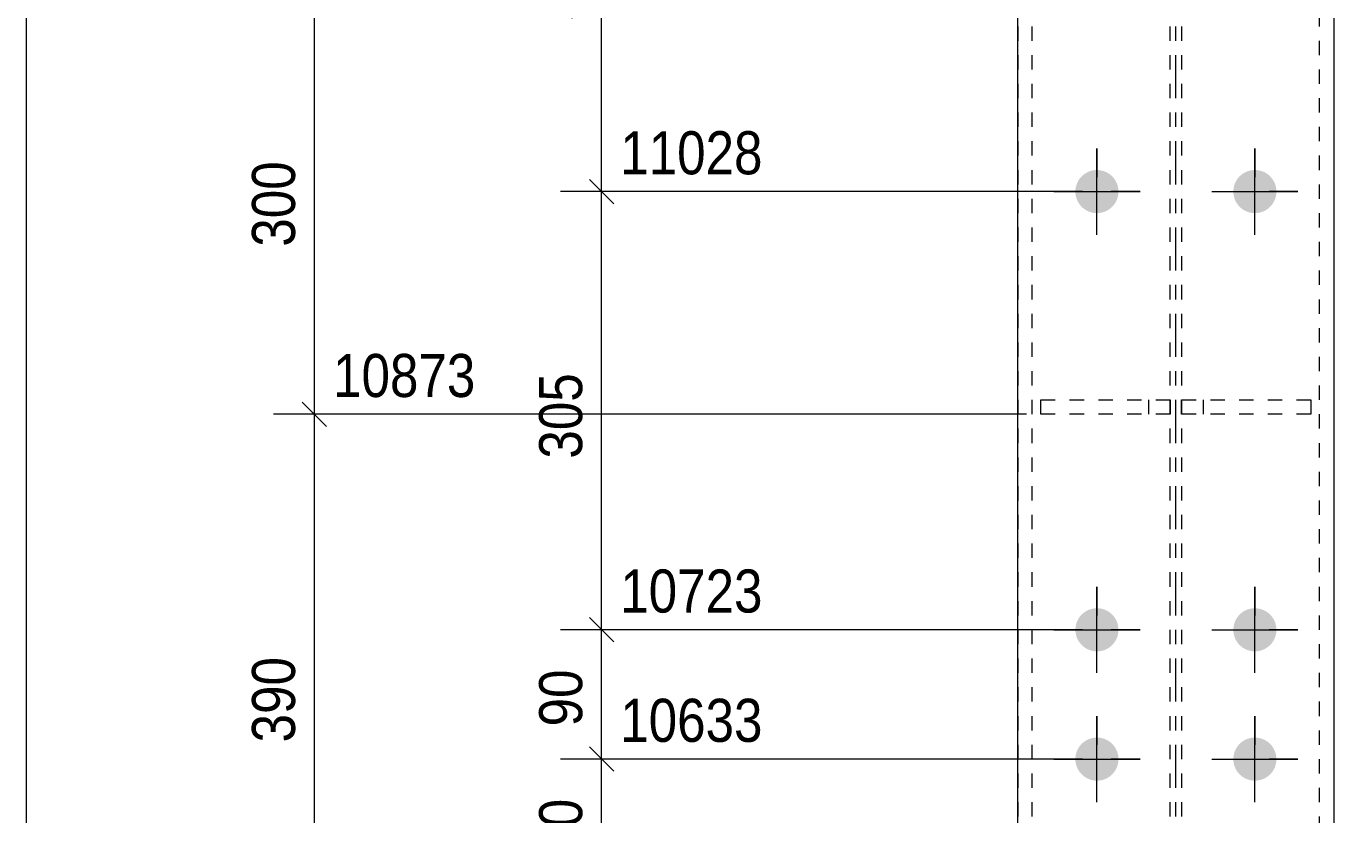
# Model space of a CAD drawing. Header units: millimetres. Extents: x 2 to 579, y 1 to 405.
# Drawn here: x 5 to 96.1, y 241.8 to 296.7 of the extents above; entities that cross this region are included whole.
import ezdxf

# ---------------------------------------------------------------- set-up
doc = ezdxf.new("R2010")
doc.units = ezdxf.units.MM
for name, pattern in [('XKITLINE00', [0]), ('XKITLINE01', [4, 1, -1, 1, -1]), ('XKITLINE03', [6, 3, -1, 1, -1])]:
    doc.linetypes.add(name, pattern=pattern)
for name, color, linetype, lineweight in [('Bolt', 3, 'Continuous', 0), ('Dimensions', 7, 'Continuous', 0), ('DrawingSheet', 5, 'Continuous', 0), ('Part', 2, 'Continuous', 0)]:
    doc.layers.add(name, color=color, linetype=linetype, lineweight=lineweight)
doc.styles.add('ARIAL', font='ARIAL.TTF')

# ---------------------------------------------------------------- blocks, each defined once
blk = doc.blocks.new('*A26')
at = {"layer": 'Bolt'}
for points in [[(78.078, 285.219), (78.079, 285.256), (78.081, 285.293), (78.084, 285.329), (78.089, 285.366), (78.093, 285.402), (78.099, 285.439), (78.106, 285.475), (78.114, 285.511), (78.122, 285.547), (78.132, 285.582), (78.142, 285.618), (78.153, 285.653), (78.165, 285.688), (78.178, 285.722), (78.191, 285.756), (78.206, 285.79), (78.221, 285.824), (78.237, 285.857), (78.254, 285.889), (78.272, 285.922), (78.291, 285.954), (78.31, 285.985), (78.33, 286.016), (78.351, 286.046), (78.372, 286.076), (78.395, 286.105), (78.418, 286.134), (78.441, 286.162), (78.466, 286.19), (78.491, 286.217), (78.517, 286.243), (78.543, 286.269), (78.57, 286.294), (78.597, 286.318), (78.626, 286.342), (78.654, 286.365), (78.684, 286.387), (78.714, 286.409), (78.744, 286.43), (78.775, 286.45), (78.806, 286.469), (78.838, 286.487), (78.87, 286.505), (78.903, 286.522), (78.936, 286.538), (78.969, 286.554), (79.003, 286.568), (79.037, 286.582), (79.072, 286.595), (79.107, 286.607), (79.142, 286.618), (79.177, 286.628), (79.213, 286.637), (79.249, 286.646), (79.285, 286.654), (79.321, 286.66), (79.357, 286.666), (79.394, 286.671), (79.43, 286.675), (79.467, 286.678), (79.504, 286.681), (79.54, 286.682), (79.577, 286.682), (79.614, 286.682), (79.651, 286.681), (79.688, 286.678), (79.724, 286.675), (79.761, 286.671), (79.797, 286.666), (79.834, 286.66), (79.87, 286.654), (79.906, 286.646), (79.942, 286.637), (79.977, 286.628), (80.013, 286.618), (80.048, 286.607), (80.083, 286.595), (80.117, 286.582), (80.151, 286.568), (80.185, 286.554), (80.219, 286.538), (80.252, 286.522), (80.284, 286.505), (80.317, 286.487), (80.348, 286.469), (80.38, 286.45), (80.411, 286.43), (80.441, 286.409), (80.471, 286.387), (80.5, 286.365), (80.529, 286.342), (80.557, 286.318), (80.585, 286.294), (80.612, 286.269), (80.638, 286.243), (80.664, 286.217), (80.689, 286.19), (80.713, 286.162), (80.737, 286.134), (80.76, 286.105), (80.782, 286.076), (80.804, 286.046), (80.824, 286.016), (80.845, 285.985), (80.864, 285.954), (80.882, 285.922), (80.9, 285.889), (80.917, 285.857), (80.933, 285.824), (80.949, 285.79), (80.963, 285.756), (80.977, 285.722), (80.99, 285.688), (81.002, 285.653), (81.013, 285.618), (81.023, 285.582), (81.032, 285.547), (81.041, 285.511), (81.048, 285.475), (81.055, 285.439), (81.061, 285.402), (81.066, 285.366), (81.07, 285.329), (81.073, 285.293), (81.075, 285.256), (81.077, 285.219), (81.077, 285.182), (81.077, 285.146), (81.075, 285.109), (81.073, 285.072), (81.07, 285.035), (81.066, 284.999), (81.061, 284.962), (81.055, 284.926), (81.048, 284.89), (81.041, 284.854), (81.032, 284.818), (81.023, 284.782), (81.013, 284.747), (81.002, 284.712), (80.99, 284.677), (80.977, 284.643), (80.963, 284.608), (80.949, 284.575), (80.933, 284.541), (80.917, 284.508), (80.9, 284.475), (80.882, 284.443), (80.864, 284.411), (80.845, 284.38), (80.824, 284.349), (80.804, 284.319), (80.782, 284.289), (80.76, 284.26), (80.737, 284.231), (80.713, 284.203), (80.689, 284.175), (80.664, 284.148), (80.638, 284.122), (80.612, 284.096), (80.585, 284.071), (80.557, 284.047), (80.529, 284.023), (80.5, 284), (80.471, 283.978), (80.441, 283.956), (80.411, 283.935), (80.38, 283.915), (80.348, 283.896), (80.317, 283.877), (80.284, 283.859), (80.252, 283.843), (80.219, 283.826), (80.185, 283.811), (80.151, 283.797), (80.117, 283.783), (80.083, 283.77), (80.048, 283.758), (80.013, 283.747), (79.977, 283.737), (79.942, 283.727), (79.906, 283.719), (79.87, 283.711), (79.834, 283.704), (79.797, 283.699), (79.761, 283.694), (79.724, 283.69), (79.688, 283.686), (79.651, 283.684), (79.614, 283.683), (79.577, 283.682), (79.54, 283.683), (79.504, 283.684), (79.467, 283.686), (79.43, 283.69), (79.394, 283.694), (79.357, 283.699), (79.321, 283.704), (79.285, 283.711), (79.249, 283.719), (79.213, 283.727), (79.177, 283.737), (79.142, 283.747), (79.107, 283.758), (79.072, 283.77), (79.037, 283.783), (79.003, 283.797), (78.969, 283.811), (78.936, 283.826), (78.903, 283.843), (78.87, 283.859), (78.838, 283.877), (78.806, 283.896), (78.775, 283.915), (78.744, 283.935), (78.714, 283.956), (78.684, 283.978), (78.654, 284), (78.626, 284.023), (78.597, 284.047), (78.57, 284.071), (78.543, 284.096), (78.517, 284.122), (78.491, 284.148), (78.466, 284.175), (78.441, 284.203), (78.418, 284.231), (78.395, 284.26), (78.372, 284.289), (78.351, 284.319), (78.33, 284.349), (78.31, 284.38), (78.291, 284.411), (78.272, 284.443), (78.254, 284.475), (78.237, 284.508), (78.221, 284.541), (78.206, 284.575), (78.191, 284.608), (78.178, 284.643), (78.165, 284.677), (78.153, 284.712), (78.142, 284.747), (78.132, 284.782), (78.122, 284.818), (78.114, 284.854), (78.106, 284.89), (78.099, 284.926), (78.093, 284.962), (78.089, 284.999), (78.084, 285.035), (78.081, 285.072), (78.079, 285.109), (78.078, 285.146), (78.077, 285.182)], [(89.078, 285.219), (89.079, 285.256), (89.081, 285.293), (89.084, 285.329), (89.089, 285.366), (89.093, 285.402), (89.099, 285.439), (89.106, 285.475), (89.114, 285.511), (89.122, 285.547), (89.132, 285.582), (89.142, 285.618), (89.153, 285.653), (89.165, 285.688), (89.178, 285.722), (89.191, 285.756), (89.206, 285.79), (89.221, 285.824), (89.237, 285.857), (89.254, 285.889), (89.272, 285.922), (89.291, 285.954), (89.31, 285.985), (89.33, 286.016), (89.351, 286.046), (89.372, 286.076), (89.395, 286.105), (89.418, 286.134), (89.441, 286.162), (89.466, 286.19), (89.491, 286.217), (89.517, 286.243), (89.543, 286.269), (89.57, 286.294), (89.597, 286.318), (89.626, 286.342), (89.654, 286.365), (89.684, 286.387), (89.714, 286.409), (89.744, 286.43), (89.775, 286.45), (89.806, 286.469), (89.838, 286.487), (89.87, 286.505), (89.903, 286.522), (89.936, 286.538), (89.969, 286.554), (90.003, 286.568), (90.037, 286.582), (90.072, 286.595), (90.107, 286.607), (90.142, 286.618), (90.177, 286.628), (90.213, 286.637), (90.249, 286.646), (90.285, 286.654), (90.321, 286.66), (90.357, 286.666), (90.394, 286.671), (90.43, 286.675), (90.467, 286.678), (90.504, 286.681), (90.54, 286.682), (90.577, 286.682), (90.614, 286.682), (90.651, 286.681), (90.688, 286.678), (90.724, 286.675), (90.761, 286.671), (90.797, 286.666), (90.834, 286.66), (90.87, 286.654), (90.906, 286.646), (90.942, 286.637), (90.977, 286.628), (91.013, 286.618), (91.048, 286.607), (91.083, 286.595), (91.117, 286.582), (91.151, 286.568), (91.185, 286.554), (91.219, 286.538), (91.252, 286.522), (91.284, 286.505), (91.317, 286.487), (91.348, 286.469), (91.38, 286.45), (91.411, 286.43), (91.441, 286.409), (91.471, 286.387), (91.5, 286.365), (91.529, 286.342), (91.557, 286.318), (91.585, 286.294), (91.612, 286.269), (91.638, 286.243), (91.664, 286.217), (91.689, 286.19), (91.713, 286.162), (91.737, 286.134), (91.76, 286.105), (91.782, 286.076), (91.804, 286.046), (91.824, 286.016), (91.845, 285.985), (91.864, 285.954), (91.882, 285.922), (91.9, 285.889), (91.917, 285.857), (91.933, 285.824), (91.949, 285.79), (91.963, 285.756), (91.977, 285.722), (91.99, 285.688), (92.002, 285.653), (92.013, 285.618), (92.023, 285.582), (92.032, 285.547), (92.041, 285.511), (92.048, 285.475), (92.055, 285.439), (92.061, 285.402), (92.066, 285.366), (92.07, 285.329), (92.073, 285.293), (92.075, 285.256), (92.077, 285.219), (92.077, 285.182), (92.077, 285.146), (92.075, 285.109), (92.073, 285.072), (92.07, 285.035), (92.066, 284.999), (92.061, 284.962), (92.055, 284.926), (92.048, 284.89), (92.041, 284.854), (92.032, 284.818), (92.023, 284.782), (92.013, 284.747), (92.002, 284.712), (91.99, 284.677), (91.977, 284.643), (91.963, 284.608), (91.949, 284.575), (91.933, 284.541), (91.917, 284.508), (91.9, 284.475), (91.882, 284.443), (91.864, 284.411), (91.845, 284.38), (91.824, 284.349), (91.804, 284.319), (91.782, 284.289), (91.76, 284.26), (91.737, 284.231), (91.713, 284.203), (91.689, 284.175), (91.664, 284.148), (91.638, 284.122), (91.612, 284.096), (91.585, 284.071), (91.557, 284.047), (91.529, 284.023), (91.5, 284), (91.471, 283.978), (91.441, 283.956), (91.411, 283.935), (91.38, 283.915), (91.348, 283.896), (91.317, 283.877), (91.284, 283.859), (91.252, 283.843), (91.219, 283.826), (91.185, 283.811), (91.151, 283.797), (91.117, 283.783), (91.083, 283.77), (91.048, 283.758), (91.013, 283.747), (90.977, 283.737), (90.942, 283.727), (90.906, 283.719), (90.87, 283.711), (90.834, 283.704), (90.797, 283.699), (90.761, 283.694), (90.724, 283.69), (90.688, 283.686), (90.651, 283.684), (90.614, 283.683), (90.577, 283.682), (90.54, 283.683), (90.504, 283.684), (90.467, 283.686), (90.43, 283.69), (90.394, 283.694), (90.357, 283.699), (90.321, 283.704), (90.285, 283.711), (90.249, 283.719), (90.213, 283.727), (90.177, 283.737), (90.142, 283.747), (90.107, 283.758), (90.072, 283.77), (90.037, 283.783), (90.003, 283.797), (89.969, 283.811), (89.936, 283.826), (89.903, 283.843), (89.87, 283.859), (89.838, 283.877), (89.806, 283.896), (89.775, 283.915), (89.744, 283.935), (89.714, 283.956), (89.684, 283.978), (89.654, 284), (89.626, 284.023), (89.597, 284.047), (89.57, 284.071), (89.543, 284.096), (89.517, 284.122), (89.491, 284.148), (89.466, 284.175), (89.441, 284.203), (89.418, 284.231), (89.395, 284.26), (89.372, 284.289), (89.351, 284.319), (89.33, 284.349), (89.31, 284.38), (89.291, 284.411), (89.272, 284.443), (89.254, 284.475), (89.237, 284.508), (89.221, 284.541), (89.206, 284.575), (89.191, 284.608), (89.178, 284.643), (89.165, 284.677), (89.153, 284.712), (89.142, 284.747), (89.132, 284.782), (89.122, 284.818), (89.114, 284.854), (89.106, 284.89), (89.099, 284.926), (89.093, 284.962), (89.089, 284.999), (89.084, 285.035), (89.081, 285.072), (89.079, 285.109), (89.078, 285.146), (89.077, 285.182)], [(78.078, 254.719), (78.079, 254.756), (78.081, 254.793), (78.084, 254.829), (78.089, 254.866), (78.093, 254.902), (78.099, 254.939), (78.106, 254.975), (78.114, 255.011), (78.122, 255.047), (78.132, 255.082), (78.142, 255.118), (78.153, 255.153), (78.165, 255.188), (78.178, 255.222), (78.191, 255.256), (78.206, 255.29), (78.221, 255.324), (78.237, 255.357), (78.254, 255.389), (78.272, 255.422), (78.291, 255.454), (78.31, 255.485), (78.33, 255.516), (78.351, 255.546), (78.372, 255.576), (78.395, 255.605), (78.418, 255.634), (78.441, 255.662), (78.466, 255.69), (78.491, 255.717), (78.517, 255.743), (78.543, 255.769), (78.57, 255.794), (78.597, 255.818), (78.626, 255.842), (78.654, 255.865), (78.684, 255.887), (78.714, 255.909), (78.744, 255.93), (78.775, 255.95), (78.806, 255.969), (78.838, 255.987), (78.87, 256.005), (78.903, 256.022), (78.936, 256.038), (78.969, 256.054), (79.003, 256.068), (79.037, 256.082), (79.072, 256.095), (79.107, 256.107), (79.142, 256.118), (79.177, 256.128), (79.213, 256.137), (79.249, 256.146), (79.285, 256.154), (79.321, 256.16), (79.357, 256.166), (79.394, 256.171), (79.43, 256.175), (79.467, 256.178), (79.504, 256.181), (79.54, 256.182), (79.577, 256.182), (79.614, 256.182), (79.651, 256.181), (79.688, 256.178), (79.724, 256.175), (79.761, 256.171), (79.797, 256.166), (79.834, 256.16), (79.87, 256.154), (79.906, 256.146), (79.942, 256.137), (79.977, 256.128), (80.013, 256.118), (80.048, 256.107), (80.083, 256.095), (80.117, 256.082), (80.151, 256.068), (80.185, 256.054), (80.219, 256.038), (80.252, 256.022), (80.284, 256.005), (80.317, 255.987), (80.348, 255.969), (80.38, 255.95), (80.411, 255.93), (80.441, 255.909), (80.471, 255.887), (80.5, 255.865), (80.529, 255.842), (80.557, 255.818), (80.585, 255.794), (80.612, 255.769), (80.638, 255.743), (80.664, 255.717), (80.689, 255.69), (80.713, 255.662), (80.737, 255.634), (80.76, 255.605), (80.782, 255.576), (80.804, 255.546), (80.824, 255.516), (80.845, 255.485), (80.864, 255.454), (80.882, 255.422), (80.9, 255.389), (80.917, 255.357), (80.933, 255.324), (80.949, 255.29), (80.963, 255.256), (80.977, 255.222), (80.99, 255.188), (81.002, 255.153), (81.013, 255.118), (81.023, 255.082), (81.032, 255.047), (81.041, 255.011), (81.048, 254.975), (81.055, 254.939), (81.061, 254.902), (81.066, 254.866), (81.07, 254.829), (81.073, 254.793), (81.075, 254.756), (81.077, 254.719), (81.077, 254.682), (81.077, 254.646), (81.075, 254.609), (81.073, 254.572), (81.07, 254.535), (81.066, 254.499), (81.061, 254.462), (81.055, 254.426), (81.048, 254.39), (81.041, 254.354), (81.032, 254.318), (81.023, 254.282), (81.013, 254.247), (81.002, 254.212), (80.99, 254.177), (80.977, 254.143), (80.963, 254.108), (80.949, 254.075), (80.933, 254.041), (80.917, 254.008), (80.9, 253.975), (80.882, 253.943), (80.864, 253.911), (80.845, 253.88), (80.824, 253.849), (80.804, 253.819), (80.782, 253.789), (80.76, 253.76), (80.737, 253.731), (80.713, 253.703), (80.689, 253.675), (80.664, 253.648), (80.638, 253.622), (80.612, 253.596), (80.585, 253.571), (80.557, 253.547), (80.529, 253.523), (80.5, 253.5), (80.471, 253.478), (80.441, 253.456), (80.411, 253.435), (80.38, 253.415), (80.348, 253.396), (80.317, 253.377), (80.284, 253.359), (80.252, 253.343), (80.219, 253.326), (80.185, 253.311), (80.151, 253.297), (80.117, 253.283), (80.083, 253.27), (80.048, 253.258), (80.013, 253.247), (79.977, 253.237), (79.942, 253.227), (79.906, 253.219), (79.87, 253.211), (79.834, 253.204), (79.797, 253.199), (79.761, 253.194), (79.724, 253.19), (79.688, 253.186), (79.651, 253.184), (79.614, 253.183), (79.577, 253.182), (79.54, 253.183), (79.504, 253.184), (79.467, 253.186), (79.43, 253.19), (79.394, 253.194), (79.357, 253.199), (79.321, 253.204), (79.285, 253.211), (79.249, 253.219), (79.213, 253.227), (79.177, 253.237), (79.142, 253.247), (79.107, 253.258), (79.072, 253.27), (79.037, 253.283), (79.003, 253.297), (78.969, 253.311), (78.936, 253.326), (78.903, 253.343), (78.87, 253.359), (78.838, 253.377), (78.806, 253.396), (78.775, 253.415), (78.744, 253.435), (78.714, 253.456), (78.684, 253.478), (78.654, 253.5), (78.626, 253.523), (78.597, 253.547), (78.57, 253.571), (78.543, 253.596), (78.517, 253.622), (78.491, 253.648), (78.466, 253.675), (78.441, 253.703), (78.418, 253.731), (78.395, 253.76), (78.372, 253.789), (78.351, 253.819), (78.33, 253.849), (78.31, 253.88), (78.291, 253.911), (78.272, 253.943), (78.254, 253.975), (78.237, 254.008), (78.221, 254.041), (78.206, 254.075), (78.191, 254.108), (78.178, 254.143), (78.165, 254.177), (78.153, 254.212), (78.142, 254.247), (78.132, 254.282), (78.122, 254.318), (78.114, 254.354), (78.106, 254.39), (78.099, 254.426), (78.093, 254.462), (78.089, 254.499), (78.084, 254.535), (78.081, 254.572), (78.079, 254.609), (78.078, 254.646), (78.077, 254.682)], [(89.078, 254.719), (89.079, 254.756), (89.081, 254.793), (89.084, 254.829), (89.089, 254.866), (89.093, 254.902), (89.099, 254.939), (89.106, 254.975), (89.114, 255.011), (89.122, 255.047), (89.132, 255.082), (89.142, 255.118), (89.153, 255.153), (89.165, 255.188), (89.178, 255.222), (89.191, 255.256), (89.206, 255.29), (89.221, 255.324), (89.237, 255.357), (89.254, 255.389), (89.272, 255.422), (89.291, 255.454), (89.31, 255.485), (89.33, 255.516), (89.351, 255.546), (89.372, 255.576), (89.395, 255.605), (89.418, 255.634), (89.441, 255.662), (89.466, 255.69), (89.491, 255.717), (89.517, 255.743), (89.543, 255.769), (89.57, 255.794), (89.597, 255.818), (89.626, 255.842), (89.654, 255.865), (89.684, 255.887), (89.714, 255.909), (89.744, 255.93), (89.775, 255.95), (89.806, 255.969), (89.838, 255.987), (89.87, 256.005), (89.903, 256.022), (89.936, 256.038), (89.969, 256.054), (90.003, 256.068), (90.037, 256.082), (90.072, 256.095), (90.107, 256.107), (90.142, 256.118), (90.177, 256.128), (90.213, 256.137), (90.249, 256.146), (90.285, 256.154), (90.321, 256.16), (90.357, 256.166), (90.394, 256.171), (90.43, 256.175), (90.467, 256.178), (90.504, 256.181), (90.54, 256.182), (90.577, 256.182), (90.614, 256.182), (90.651, 256.181), (90.688, 256.178), (90.724, 256.175), (90.761, 256.171), (90.797, 256.166), (90.834, 256.16), (90.87, 256.154), (90.906, 256.146), (90.942, 256.137), (90.977, 256.128), (91.013, 256.118), (91.048, 256.107), (91.083, 256.095), (91.117, 256.082), (91.151, 256.068), (91.185, 256.054), (91.219, 256.038), (91.252, 256.022), (91.284, 256.005), (91.317, 255.987), (91.348, 255.969), (91.38, 255.95), (91.411, 255.93), (91.441, 255.909), (91.471, 255.887), (91.5, 255.865), (91.529, 255.842), (91.557, 255.818), (91.585, 255.794), (91.612, 255.769), (91.638, 255.743), (91.664, 255.717), (91.689, 255.69), (91.713, 255.662), (91.737, 255.634), (91.76, 255.605), (91.782, 255.576), (91.804, 255.546), (91.824, 255.516), (91.845, 255.485), (91.864, 255.454), (91.882, 255.422), (91.9, 255.389), (91.917, 255.357), (91.933, 255.324), (91.949, 255.29), (91.963, 255.256), (91.977, 255.222), (91.99, 255.188), (92.002, 255.153), (92.013, 255.118), (92.023, 255.082), (92.032, 255.047), (92.041, 255.011), (92.048, 254.975), (92.055, 254.939), (92.061, 254.902), (92.066, 254.866), (92.07, 254.829), (92.073, 254.793), (92.075, 254.756), (92.077, 254.719), (92.077, 254.682), (92.077, 254.646), (92.075, 254.609), (92.073, 254.572), (92.07, 254.535), (92.066, 254.499), (92.061, 254.462), (92.055, 254.426), (92.048, 254.39), (92.041, 254.354), (92.032, 254.318), (92.023, 254.282), (92.013, 254.247), (92.002, 254.212), (91.99, 254.177), (91.977, 254.143), (91.963, 254.108), (91.949, 254.075), (91.933, 254.041), (91.917, 254.008), (91.9, 253.975), (91.882, 253.943), (91.864, 253.911), (91.845, 253.88), (91.824, 253.849), (91.804, 253.819), (91.782, 253.789), (91.76, 253.76), (91.737, 253.731), (91.713, 253.703), (91.689, 253.675), (91.664, 253.648), (91.638, 253.622), (91.612, 253.596), (91.585, 253.571), (91.557, 253.547), (91.529, 253.523), (91.5, 253.5), (91.471, 253.478), (91.441, 253.456), (91.411, 253.435), (91.38, 253.415), (91.348, 253.396), (91.317, 253.377), (91.284, 253.359), (91.252, 253.343), (91.219, 253.326), (91.185, 253.311), (91.151, 253.297), (91.117, 253.283), (91.083, 253.27), (91.048, 253.258), (91.013, 253.247), (90.977, 253.237), (90.942, 253.227), (90.906, 253.219), (90.87, 253.211), (90.834, 253.204), (90.797, 253.199), (90.761, 253.194), (90.724, 253.19), (90.688, 253.186), (90.651, 253.184), (90.614, 253.183), (90.577, 253.182), (90.54, 253.183), (90.504, 253.184), (90.467, 253.186), (90.43, 253.19), (90.394, 253.194), (90.357, 253.199), (90.321, 253.204), (90.285, 253.211), (90.249, 253.219), (90.213, 253.227), (90.177, 253.237), (90.142, 253.247), (90.107, 253.258), (90.072, 253.27), (90.037, 253.283), (90.003, 253.297), (89.969, 253.311), (89.936, 253.326), (89.903, 253.343), (89.87, 253.359), (89.838, 253.377), (89.806, 253.396), (89.775, 253.415), (89.744, 253.435), (89.714, 253.456), (89.684, 253.478), (89.654, 253.5), (89.626, 253.523), (89.597, 253.547), (89.57, 253.571), (89.543, 253.596), (89.517, 253.622), (89.491, 253.648), (89.466, 253.675), (89.441, 253.703), (89.418, 253.731), (89.395, 253.76), (89.372, 253.789), (89.351, 253.819), (89.33, 253.849), (89.31, 253.88), (89.291, 253.911), (89.272, 253.943), (89.254, 253.975), (89.237, 254.008), (89.221, 254.041), (89.206, 254.075), (89.191, 254.108), (89.178, 254.143), (89.165, 254.177), (89.153, 254.212), (89.142, 254.247), (89.132, 254.282), (89.122, 254.318), (89.114, 254.354), (89.106, 254.39), (89.099, 254.426), (89.093, 254.462), (89.089, 254.499), (89.084, 254.535), (89.081, 254.572), (89.079, 254.609), (89.078, 254.646), (89.077, 254.682)], [(78.078, 245.719), (78.079, 245.756), (78.081, 245.793), (78.084, 245.829), (78.089, 245.866), (78.093, 245.902), (78.099, 245.939), (78.106, 245.975), (78.114, 246.011), (78.122, 246.047), (78.132, 246.082), (78.142, 246.118), (78.153, 246.153), (78.165, 246.188), (78.178, 246.222), (78.191, 246.256), (78.206, 246.29), (78.221, 246.324), (78.237, 246.357), (78.254, 246.389), (78.272, 246.422), (78.291, 246.454), (78.31, 246.485), (78.33, 246.516), (78.351, 246.546), (78.372, 246.576), (78.395, 246.605), (78.418, 246.634), (78.441, 246.662), (78.466, 246.69), (78.491, 246.717), (78.517, 246.743), (78.543, 246.769), (78.57, 246.794), (78.597, 246.818), (78.626, 246.842), (78.654, 246.865), (78.684, 246.887), (78.714, 246.909), (78.744, 246.93), (78.775, 246.95), (78.806, 246.969), (78.838, 246.987), (78.87, 247.005), (78.903, 247.022), (78.936, 247.038), (78.969, 247.054), (79.003, 247.068), (79.037, 247.082), (79.072, 247.095), (79.107, 247.107), (79.142, 247.118), (79.177, 247.128), (79.213, 247.137), (79.249, 247.146), (79.285, 247.154), (79.321, 247.16), (79.357, 247.166), (79.394, 247.171), (79.43, 247.175), (79.467, 247.178), (79.504, 247.181), (79.54, 247.182), (79.577, 247.182), (79.614, 247.182), (79.651, 247.181), (79.688, 247.178), (79.724, 247.175), (79.761, 247.171), (79.797, 247.166), (79.834, 247.16), (79.87, 247.154), (79.906, 247.146), (79.942, 247.137), (79.977, 247.128), (80.013, 247.118), (80.048, 247.107), (80.083, 247.095), (80.117, 247.082), (80.151, 247.068), (80.185, 247.054), (80.219, 247.038), (80.252, 247.022), (80.284, 247.005), (80.317, 246.987), (80.348, 246.969), (80.38, 246.95), (80.411, 246.93), (80.441, 246.909), (80.471, 246.887), (80.5, 246.865), (80.529, 246.842), (80.557, 246.818), (80.585, 246.794), (80.612, 246.769), (80.638, 246.743), (80.664, 246.717), (80.689, 246.69), (80.713, 246.662), (80.737, 246.634), (80.76, 246.605), (80.782, 246.576), (80.804, 246.546), (80.824, 246.516), (80.845, 246.485), (80.864, 246.454), (80.882, 246.422), (80.9, 246.389), (80.917, 246.357), (80.933, 246.324), (80.949, 246.29), (80.963, 246.256), (80.977, 246.222), (80.99, 246.188), (81.002, 246.153), (81.013, 246.118), (81.023, 246.082), (81.032, 246.047), (81.041, 246.011), (81.048, 245.975), (81.055, 245.939), (81.061, 245.902), (81.066, 245.866), (81.07, 245.829), (81.073, 245.793), (81.075, 245.756), (81.077, 245.719), (81.077, 245.682), (81.077, 245.646), (81.075, 245.609), (81.073, 245.572), (81.07, 245.535), (81.066, 245.499), (81.061, 245.462), (81.055, 245.426), (81.048, 245.39), (81.041, 245.354), (81.032, 245.318), (81.023, 245.282), (81.013, 245.247), (81.002, 245.212), (80.99, 245.177), (80.977, 245.143), (80.963, 245.108), (80.949, 245.075), (80.933, 245.041), (80.917, 245.008), (80.9, 244.975), (80.882, 244.943), (80.864, 244.911), (80.845, 244.88), (80.824, 244.849), (80.804, 244.819), (80.782, 244.789), (80.76, 244.76), (80.737, 244.731), (80.713, 244.703), (80.689, 244.675), (80.664, 244.648), (80.638, 244.622), (80.612, 244.596), (80.585, 244.571), (80.557, 244.547), (80.529, 244.523), (80.5, 244.5), (80.471, 244.478), (80.441, 244.456), (80.411, 244.435), (80.38, 244.415), (80.348, 244.396), (80.317, 244.377), (80.284, 244.359), (80.252, 244.343), (80.219, 244.326), (80.185, 244.311), (80.151, 244.297), (80.117, 244.283), (80.083, 244.27), (80.048, 244.258), (80.013, 244.247), (79.977, 244.237), (79.942, 244.227), (79.906, 244.219), (79.87, 244.211), (79.834, 244.204), (79.797, 244.199), (79.761, 244.194), (79.724, 244.19), (79.688, 244.186), (79.651, 244.184), (79.614, 244.183), (79.577, 244.182), (79.54, 244.183), (79.504, 244.184), (79.467, 244.186), (79.43, 244.19), (79.394, 244.194), (79.357, 244.199), (79.321, 244.204), (79.285, 244.211), (79.249, 244.219), (79.213, 244.227), (79.177, 244.237), (79.142, 244.247), (79.107, 244.258), (79.072, 244.27), (79.037, 244.283), (79.003, 244.297), (78.969, 244.311), (78.936, 244.326), (78.903, 244.343), (78.87, 244.359), (78.838, 244.377), (78.806, 244.396), (78.775, 244.415), (78.744, 244.435), (78.714, 244.456), (78.684, 244.478), (78.654, 244.5), (78.626, 244.523), (78.597, 244.547), (78.57, 244.571), (78.543, 244.596), (78.517, 244.622), (78.491, 244.648), (78.466, 244.675), (78.441, 244.703), (78.418, 244.731), (78.395, 244.76), (78.372, 244.789), (78.351, 244.819), (78.33, 244.849), (78.31, 244.88), (78.291, 244.911), (78.272, 244.943), (78.254, 244.975), (78.237, 245.008), (78.221, 245.041), (78.206, 245.075), (78.191, 245.108), (78.178, 245.143), (78.165, 245.177), (78.153, 245.212), (78.142, 245.247), (78.132, 245.282), (78.122, 245.318), (78.114, 245.354), (78.106, 245.39), (78.099, 245.426), (78.093, 245.462), (78.089, 245.499), (78.084, 245.535), (78.081, 245.572), (78.079, 245.609), (78.078, 245.646), (78.077, 245.682)], [(89.078, 245.719), (89.079, 245.756), (89.081, 245.793), (89.084, 245.829), (89.089, 245.866), (89.093, 245.902), (89.099, 245.939), (89.106, 245.975), (89.114, 246.011), (89.122, 246.047), (89.132, 246.082), (89.142, 246.118), (89.153, 246.153), (89.165, 246.188), (89.178, 246.222), (89.191, 246.256), (89.206, 246.29), (89.221, 246.324), (89.237, 246.357), (89.254, 246.389), (89.272, 246.422), (89.291, 246.454), (89.31, 246.485), (89.33, 246.516), (89.351, 246.546), (89.372, 246.576), (89.395, 246.605), (89.418, 246.634), (89.441, 246.662), (89.466, 246.69), (89.491, 246.717), (89.517, 246.743), (89.543, 246.769), (89.57, 246.794), (89.597, 246.818), (89.626, 246.842), (89.654, 246.865), (89.684, 246.887), (89.714, 246.909), (89.744, 246.93), (89.775, 246.95), (89.806, 246.969), (89.838, 246.987), (89.87, 247.005), (89.903, 247.022), (89.936, 247.038), (89.969, 247.054), (90.003, 247.068), (90.037, 247.082), (90.072, 247.095), (90.107, 247.107), (90.142, 247.118), (90.177, 247.128), (90.213, 247.137), (90.249, 247.146), (90.285, 247.154), (90.321, 247.16), (90.357, 247.166), (90.394, 247.171), (90.43, 247.175), (90.467, 247.178), (90.504, 247.181), (90.54, 247.182), (90.577, 247.182), (90.614, 247.182), (90.651, 247.181), (90.688, 247.178), (90.724, 247.175), (90.761, 247.171), (90.797, 247.166), (90.834, 247.16), (90.87, 247.154), (90.906, 247.146), (90.942, 247.137), (90.977, 247.128), (91.013, 247.118), (91.048, 247.107), (91.083, 247.095), (91.117, 247.082), (91.151, 247.068), (91.185, 247.054), (91.219, 247.038), (91.252, 247.022), (91.284, 247.005), (91.317, 246.987), (91.348, 246.969), (91.38, 246.95), (91.411, 246.93), (91.441, 246.909), (91.471, 246.887), (91.5, 246.865), (91.529, 246.842), (91.557, 246.818), (91.585, 246.794), (91.612, 246.769), (91.638, 246.743), (91.664, 246.717), (91.689, 246.69), (91.713, 246.662), (91.737, 246.634), (91.76, 246.605), (91.782, 246.576), (91.804, 246.546), (91.824, 246.516), (91.845, 246.485), (91.864, 246.454), (91.882, 246.422), (91.9, 246.389), (91.917, 246.357), (91.933, 246.324), (91.949, 246.29), (91.963, 246.256), (91.977, 246.222), (91.99, 246.188), (92.002, 246.153), (92.013, 246.118), (92.023, 246.082), (92.032, 246.047), (92.041, 246.011), (92.048, 245.975), (92.055, 245.939), (92.061, 245.902), (92.066, 245.866), (92.07, 245.829), (92.073, 245.793), (92.075, 245.756), (92.077, 245.719), (92.077, 245.682), (92.077, 245.646), (92.075, 245.609), (92.073, 245.572), (92.07, 245.535), (92.066, 245.499), (92.061, 245.462), (92.055, 245.426), (92.048, 245.39), (92.041, 245.354), (92.032, 245.318), (92.023, 245.282), (92.013, 245.247), (92.002, 245.212), (91.99, 245.177), (91.977, 245.143), (91.963, 245.108), (91.949, 245.075), (91.933, 245.041), (91.917, 245.008), (91.9, 244.975), (91.882, 244.943), (91.864, 244.911), (91.845, 244.88), (91.824, 244.849), (91.804, 244.819), (91.782, 244.789), (91.76, 244.76), (91.737, 244.731), (91.713, 244.703), (91.689, 244.675), (91.664, 244.648), (91.638, 244.622), (91.612, 244.596), (91.585, 244.571), (91.557, 244.547), (91.529, 244.523), (91.5, 244.5), (91.471, 244.478), (91.441, 244.456), (91.411, 244.435), (91.38, 244.415), (91.348, 244.396), (91.317, 244.377), (91.284, 244.359), (91.252, 244.343), (91.219, 244.326), (91.185, 244.311), (91.151, 244.297), (91.117, 244.283), (91.083, 244.27), (91.048, 244.258), (91.013, 244.247), (90.977, 244.237), (90.942, 244.227), (90.906, 244.219), (90.87, 244.211), (90.834, 244.204), (90.797, 244.199), (90.761, 244.194), (90.724, 244.19), (90.688, 244.186), (90.651, 244.184), (90.614, 244.183), (90.577, 244.182), (90.54, 244.183), (90.504, 244.184), (90.467, 244.186), (90.43, 244.19), (90.394, 244.194), (90.357, 244.199), (90.321, 244.204), (90.285, 244.211), (90.249, 244.219), (90.213, 244.227), (90.177, 244.237), (90.142, 244.247), (90.107, 244.258), (90.072, 244.27), (90.037, 244.283), (90.003, 244.297), (89.969, 244.311), (89.936, 244.326), (89.903, 244.343), (89.87, 244.359), (89.838, 244.377), (89.806, 244.396), (89.775, 244.415), (89.744, 244.435), (89.714, 244.456), (89.684, 244.478), (89.654, 244.5), (89.626, 244.523), (89.597, 244.547), (89.57, 244.571), (89.543, 244.596), (89.517, 244.622), (89.491, 244.648), (89.466, 244.675), (89.441, 244.703), (89.418, 244.731), (89.395, 244.76), (89.372, 244.789), (89.351, 244.819), (89.33, 244.849), (89.31, 244.88), (89.291, 244.911), (89.272, 244.943), (89.254, 244.975), (89.237, 245.008), (89.221, 245.041), (89.206, 245.075), (89.191, 245.108), (89.178, 245.143), (89.165, 245.177), (89.153, 245.212), (89.142, 245.247), (89.132, 245.282), (89.122, 245.318), (89.114, 245.354), (89.106, 245.39), (89.099, 245.426), (89.093, 245.462), (89.089, 245.499), (89.084, 245.535), (89.081, 245.572), (89.079, 245.609), (89.078, 245.646), (89.077, 245.682)]]:
    blk.add_hatch(color=3, dxfattribs=at).paths.add_polyline_path(points, flags=17)
at = {"layer": 'Bolt', "color": 3, "linetype": 'XKITLINE00', "lineweight": 0}
for p, q in [((79.577, 282.182), (79.577, 288.182)), ((90.577, 282.182), (90.577, 288.182)), ((76.577, 285.182), (82.577, 285.182)), ((87.577, 285.182), (93.577, 285.182)), ((79.577, 251.682), (79.577, 257.682)), ((90.577, 251.682), (90.577, 257.682)), ((76.577, 254.682), (82.577, 254.682)), ((87.577, 254.682), (93.577, 254.682)), ((79.577, 242.682), (79.577, 248.682)), ((90.577, 242.682), (90.577, 248.682)), ((76.577, 245.682), (82.577, 245.682)), ((87.577, 245.682), (93.577, 245.682))]:
    blk.add_line(p, q, dxfattribs=at)
blk = doc.blocks.new('*A27')
at = {"layer": 'Bolt', "color": 3, "linetype": 'XKITLINE00', "lineweight": 0}
for p, q in [((79.577, 288.182), (79.577, 286.184)), ((90.577, 288.182), (90.577, 286.184)), ((76.577, 285.182), (78.575, 285.182)), ((82.577, 285.182), (80.579, 285.182)), ((87.577, 285.182), (89.575, 285.182)), ((93.577, 285.182), (91.579, 285.182)), ((79.577, 282.182), (79.577, 284.18)), ((90.577, 282.182), (90.577, 284.18)), ((79.577, 257.682), (79.577, 255.684)), ((90.577, 257.682), (90.577, 255.684)), ((76.577, 254.682), (78.575, 254.682)), ((82.577, 254.682), (80.579, 254.682)), ((87.577, 254.682), (89.575, 254.682)), ((93.577, 254.682), (91.579, 254.682)), ((79.577, 251.682), (79.577, 253.68)), ((90.577, 251.682), (90.577, 253.68)), ((79.577, 248.682), (79.577, 246.684)), ((90.577, 248.682), (90.577, 246.684)), ((76.577, 245.682), (78.575, 245.682)), ((82.577, 245.682), (80.579, 245.682)), ((87.577, 245.682), (89.575, 245.682)), ((93.577, 245.682), (91.579, 245.682)), ((79.577, 242.682), (79.577, 244.68)), ((90.577, 242.682), (90.577, 244.68))]:
    blk.add_line(p, q, dxfattribs=at)
blk = doc.blocks.new('*A30')
at = {"layer": 'Part', "color": 7, "linetype": 'XKITLINE03', "lineweight": 0}
blk.add_line((85.077, 201.682), (85.077, 362.682), dxfattribs=at)
at = {"layer": 'Part', "color": 7, "linetype": 'XKITLINE01', "lineweight": 0}
for p, q in [((75.077, 201.682), (75.077, 352.682)), ((84.677, 201.682), (84.677, 352.682)), ((85.477, 352.682), (85.477, 201.682)), ((95.077, 216.682), (95.077, 352.682))]:
    blk.add_line(p, q, dxfattribs=at)
blk = doc.blocks.new('*A32')
at = {"layer": 'Part', "color": 2, "linetype": 'XKITLINE00', "lineweight": 0}
for p, q in [((74.077, 216.682), (74.077, 352.682)), ((96.077, 352.682), (96.077, 216.682))]:
    blk.add_line(p, q, dxfattribs=at)
blk = doc.blocks.new('*A33')
at = {"layer": 'Part', "color": 7, "linetype": 'XKITLINE01', "lineweight": 0}
for p, q in [((74.077, 352.682), (74.077, 216.682)), ((96.077, 352.682), (96.077, 216.682))]:
    blk.add_line(p, q, dxfattribs=at)
blk = doc.blocks.new('*A37')
at = {"layer": 'Part', "color": 7, "linetype": 'XKITLINE01', "lineweight": 0}
for p, q in [((75.677, 270.682), (84.677, 270.682)), ((75.677, 269.682), (75.677, 270.682)), ((83.177, 270.682), (83.177, 269.682)), ((84.677, 270.682), (84.677, 269.682)), ((84.677, 269.682), (75.677, 269.682))]:
    blk.add_line(p, q, dxfattribs=at)
blk = doc.blocks.new('*A38')
at = {"layer": 'Part', "color": 7, "linetype": 'XKITLINE01', "lineweight": 0}
for p, q in [((85.477, 270.682), (94.477, 270.682)), ((85.477, 269.682), (85.477, 270.682)), ((86.977, 270.682), (86.977, 269.682)), ((94.477, 270.682), (94.477, 269.682)), ((94.477, 269.682), (85.477, 269.682))]:
    blk.add_line(p, q, dxfattribs=at)
blk = doc.blocks.new('*A55')
at = {"layer": 'DrawingSheet', "color": 5, "linetype": 'XKITLINE00', "lineweight": 0}
blk.add_line((5, 405), (5, 5), dxfattribs=at)
blk = doc.blocks.new('*A109')
at = {"layer": 'Dimensions', "color": 7, "linetype": 'XKITLINE00', "lineweight": 0}
for p, q in [((24.229, 270.531), (25.926, 268.834)), ((74.677, 269.682), (22.227, 269.682)), ((25.077, 230.68), (25.077, 269.682)), ((24.229, 231.528), (25.926, 229.831)), ((74.677, 230.68), (22.227, 230.68))]:
    blk.add_line(p, q, dxfattribs=at)
at = {"layer": 'Dimensions', "color": 3}
for p in [(25.077, 269.682), (25.077, 230.68)]:
    blk.add_point(p, dxfattribs=at)
at = {"layer": 'Dimensions', "color": 3, "style": 'ARIAL', "width": 0.85}
blk.add_text('10873', height=3, dxfattribs=at).set_placement((26.377, 270.882))
blk.add_text('390', height=3, rotation=90.00021, dxfattribs=at).set_placement((23.727, 246.844))
blk = doc.blocks.new('*A110')
at = {"layer": 'Dimensions', "color": 7, "linetype": 'XKITLINE00', "lineweight": 0}
for p, q in [((74.677, 299.682), (22.227, 299.682)), ((24.229, 300.531), (25.926, 298.834)), ((25.077, 269.682), (25.077, 299.682)), ((24.229, 270.531), (25.926, 268.834)), ((74.677, 269.682), (22.227, 269.682))]:
    blk.add_line(p, q, dxfattribs=at)
at = {"layer": 'Dimensions', "color": 3}
for p in [(25.077, 299.682), (25.077, 269.682)]:
    blk.add_point(p, dxfattribs=at)
at = {"layer": 'Dimensions', "color": 3, "style": 'ARIAL', "width": 0.85}
blk.add_text('11173', height=3, dxfattribs=at).set_placement((26.377, 300.882))
blk.add_text('300', height=3, rotation=90.00021, dxfattribs=at).set_placement((23.727, 281.345))
blk = doc.blocks.new('*A114')
at = {"layer": 'Dimensions', "color": 7, "linetype": 'XKITLINE00', "lineweight": 0}
for p, q in [((44.229, 246.531), (45.926, 244.834)), ((78.577, 245.682), (42.227, 245.682)), ((45.077, 236.682), (45.077, 245.682)), ((44.229, 237.531), (45.926, 235.834)), ((78.577, 236.682), (42.227, 236.682))]:
    blk.add_line(p, q, dxfattribs=at)
at = {"layer": 'Dimensions', "color": 3}
for p in [(45.077, 245.682), (45.077, 236.682)]:
    blk.add_point(p, dxfattribs=at)
at = {"layer": 'Dimensions', "color": 3, "style": 'ARIAL', "width": 0.85}
blk.add_text('10633', height=3, dxfattribs=at).set_placement((46.377, 246.882))
blk.add_text('90', height=3, rotation=90.00021, dxfattribs=at).set_placement((43.727, 238.957))
blk = doc.blocks.new('*A115')
at = {"layer": 'Dimensions', "color": 7, "linetype": 'XKITLINE00', "lineweight": 0}
for p, q in [((44.229, 255.531), (45.926, 253.834)), ((78.577, 254.682), (42.227, 254.682)), ((45.077, 245.682), (45.077, 254.682)), ((44.229, 246.531), (45.926, 244.834)), ((78.577, 245.682), (42.227, 245.682))]:
    blk.add_line(p, q, dxfattribs=at)
at = {"layer": 'Dimensions', "color": 3}
for p in [(45.077, 254.682), (45.077, 245.682)]:
    blk.add_point(p, dxfattribs=at)
at = {"layer": 'Dimensions', "color": 3, "style": 'ARIAL', "width": 0.85}
blk.add_text('10723', height=3, dxfattribs=at).set_placement((46.377, 255.882))
blk.add_text('90', height=3, rotation=90.00021, dxfattribs=at).set_placement((43.727, 247.957))
blk = doc.blocks.new('*A116')
at = {"layer": 'Dimensions', "color": 7, "linetype": 'XKITLINE00', "lineweight": 0}
for p, q in [((44.229, 286.031), (45.926, 284.334)), ((78.577, 285.182), (42.227, 285.182)), ((45.077, 254.682), (45.077, 285.182)), ((44.229, 255.531), (45.926, 253.834)), ((78.577, 254.682), (42.227, 254.682))]:
    blk.add_line(p, q, dxfattribs=at)
at = {"layer": 'Dimensions', "color": 3}
for p in [(45.077, 285.182), (45.077, 254.682)]:
    blk.add_point(p, dxfattribs=at)
at = {"layer": 'Dimensions', "color": 3, "style": 'ARIAL', "width": 0.85}
blk.add_text('11028', height=3, dxfattribs=at).set_placement((46.377, 286.382))
blk.add_text('305', height=3, rotation=90.00021, dxfattribs=at).set_placement((43.727, 266.595))
blk = doc.blocks.new('*A117')
at = {"layer": 'Dimensions', "color": 7, "linetype": 'XKITLINE00', "lineweight": 0}
for p, q in [((44.229, 316.531), (45.926, 314.834)), ((78.577, 315.682), (42.227, 315.682)), ((45.077, 285.182), (45.077, 315.682)), ((44.229, 286.031), (45.926, 284.334)), ((78.577, 285.182), (42.227, 285.182))]:
    blk.add_line(p, q, dxfattribs=at)
at = {"layer": 'Dimensions', "color": 3}
for p in [(45.077, 315.682), (45.077, 285.182)]:
    blk.add_point(p, dxfattribs=at)
at = {"layer": 'Dimensions', "color": 3, "style": 'ARIAL', "width": 0.85}
blk.add_text('11333', height=3, dxfattribs=at).set_placement((46.377, 316.882))
blk.add_text('305', height=3, rotation=90.00021, dxfattribs=at).set_placement((43.727, 297.095))

msp = doc.modelspace()

# ---------------------------------------------------------------- block references
at = {"lineweight": 0}
for name in ['*A55', '*A32', '*A33', '*A26', '*A27', '*A117', '*A110', '*A116', '*A109', '*A37', '*A38', '*A115', '*A114']:
    msp.add_blockref(name, (0, 0), dxfattribs=at)
at = {"layer": 'Part', "lineweight": 0}
msp.add_blockref('*A30', (0, 0), dxfattribs=at)

doc.saveas('drawing.dxf')
